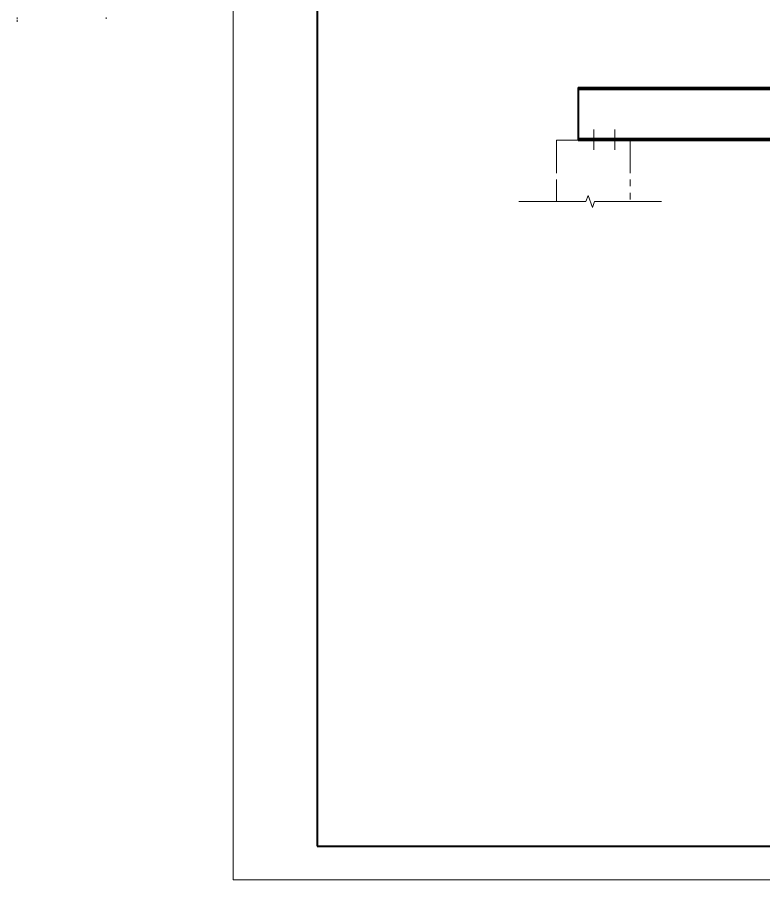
# Model space of a CAD drawing. Header units: millimetres. Extents: x 52110 to 400893, y -153728 to 31997.
# Drawn here: x 160961 to 168061, y -153728 to -145528 of the extents above; entities that cross this region are included whole.
import ezdxf

# ---------------------------------------------------------------- set-up
doc = ezdxf.new("R2010")
doc.units = ezdxf.units.MM
doc.header["$LTSCALE"] = 500
doc.linetypes.add('CENTER', pattern=[2, 1.25, -0.25, 0.25, -0.25])
doc.linetypes.add('PHANTOM2', pattern=[1.25, 0.625, -0.125, 0.125, -0.125, 0.125, -0.125])
for name, color, linetype, lineweight in [('2D', 4, 'PHANTOM2', 20), ('SHI', 7, 'Continuous', 40), ('WEN', 3, 'Continuous', 20), ('XI', 2, 'Continuous', 20), ('ZHONG', 1, 'CENTER', 20)]:
    doc.layers.add(name, color=color, linetype=linetype, lineweight=lineweight)

msp = doc.modelspace()

# ---------------------------------------------------------------- linework, layer by layer
at = {"layer": '2D'}
for p, q in [((166089.50201, -146696.81731), (166789.50201, -146696.81731)), ((166089.50201, -146696.81731), (166089.50201, -147278.67248)), ((166789.50201, -146696.81731), (166789.50201, -147278.67248)), ((166089.50201, -147096.81731), (166089.50201, -147278.67248))]:
    msp.add_line(p, q, dxfattribs=at)
at = {"layer": 'SHI'}
for p, q in [((166294.50201, -146196.81731), (190774.50201, -146196.81731)), ((166294.50201, -146196.81731), (166294.50201, -146696.81731)), ((166294.50201, -146212.81731), (168665.91112, -146212.81731)), ((166294.50201, -146680.81731), (168272.59131, -146680.81731)), ((166294.50201, -146696.81731), (168266.76779, -146696.81731))]:
    msp.add_line(p, q, dxfattribs=at)
msp.add_lwpolyline([(163813.21724, -153407.79607), (194341.21724, -153407.79607), (194341.21724, -135039.79607), (163813.21724, -135039.79607)], close=True, dxfattribs=at)
at = {"layer": 'WEN'}
for p, q in [((160961.19174, -145529.68311), (160961.19174, -145543.90673)), ((161807.19174, -145529.68311), (161807.19174, -145543.90673)), ((160961.19174, -145551.26448), (160961.19174, -145570.13507))]:
    msp.add_line(p, q, dxfattribs=at)
msp.add_lwpolyline([(165732.05247, -147278.67248), (166369.66221, -147278.67248), (166390.18342, -147222.29093), (166431.22584, -147335.05404), (166451.74705, -147278.67248), (167089.35679, -147278.67248)], dxfattribs=at)
at = {"layer": 'XI'}
msp.add_lwpolyline([(163013.21724, -153727.79607), (194661.21724, -153727.79607), (194661.21724, -134719.79607), (163013.21724, -134719.79607)], close=True, dxfattribs=at)
at = {"layer": 'ZHONG', "color": 1, "ltscale": 0.8}
for p, q in [((166444.50201, -146787.06295), (166444.50201, -146593.61974)), ((166644.50201, -146787.06295), (166644.50201, -146593.61974))]:
    msp.add_line(p, q, dxfattribs=at)

doc.saveas('drawing.dxf')
